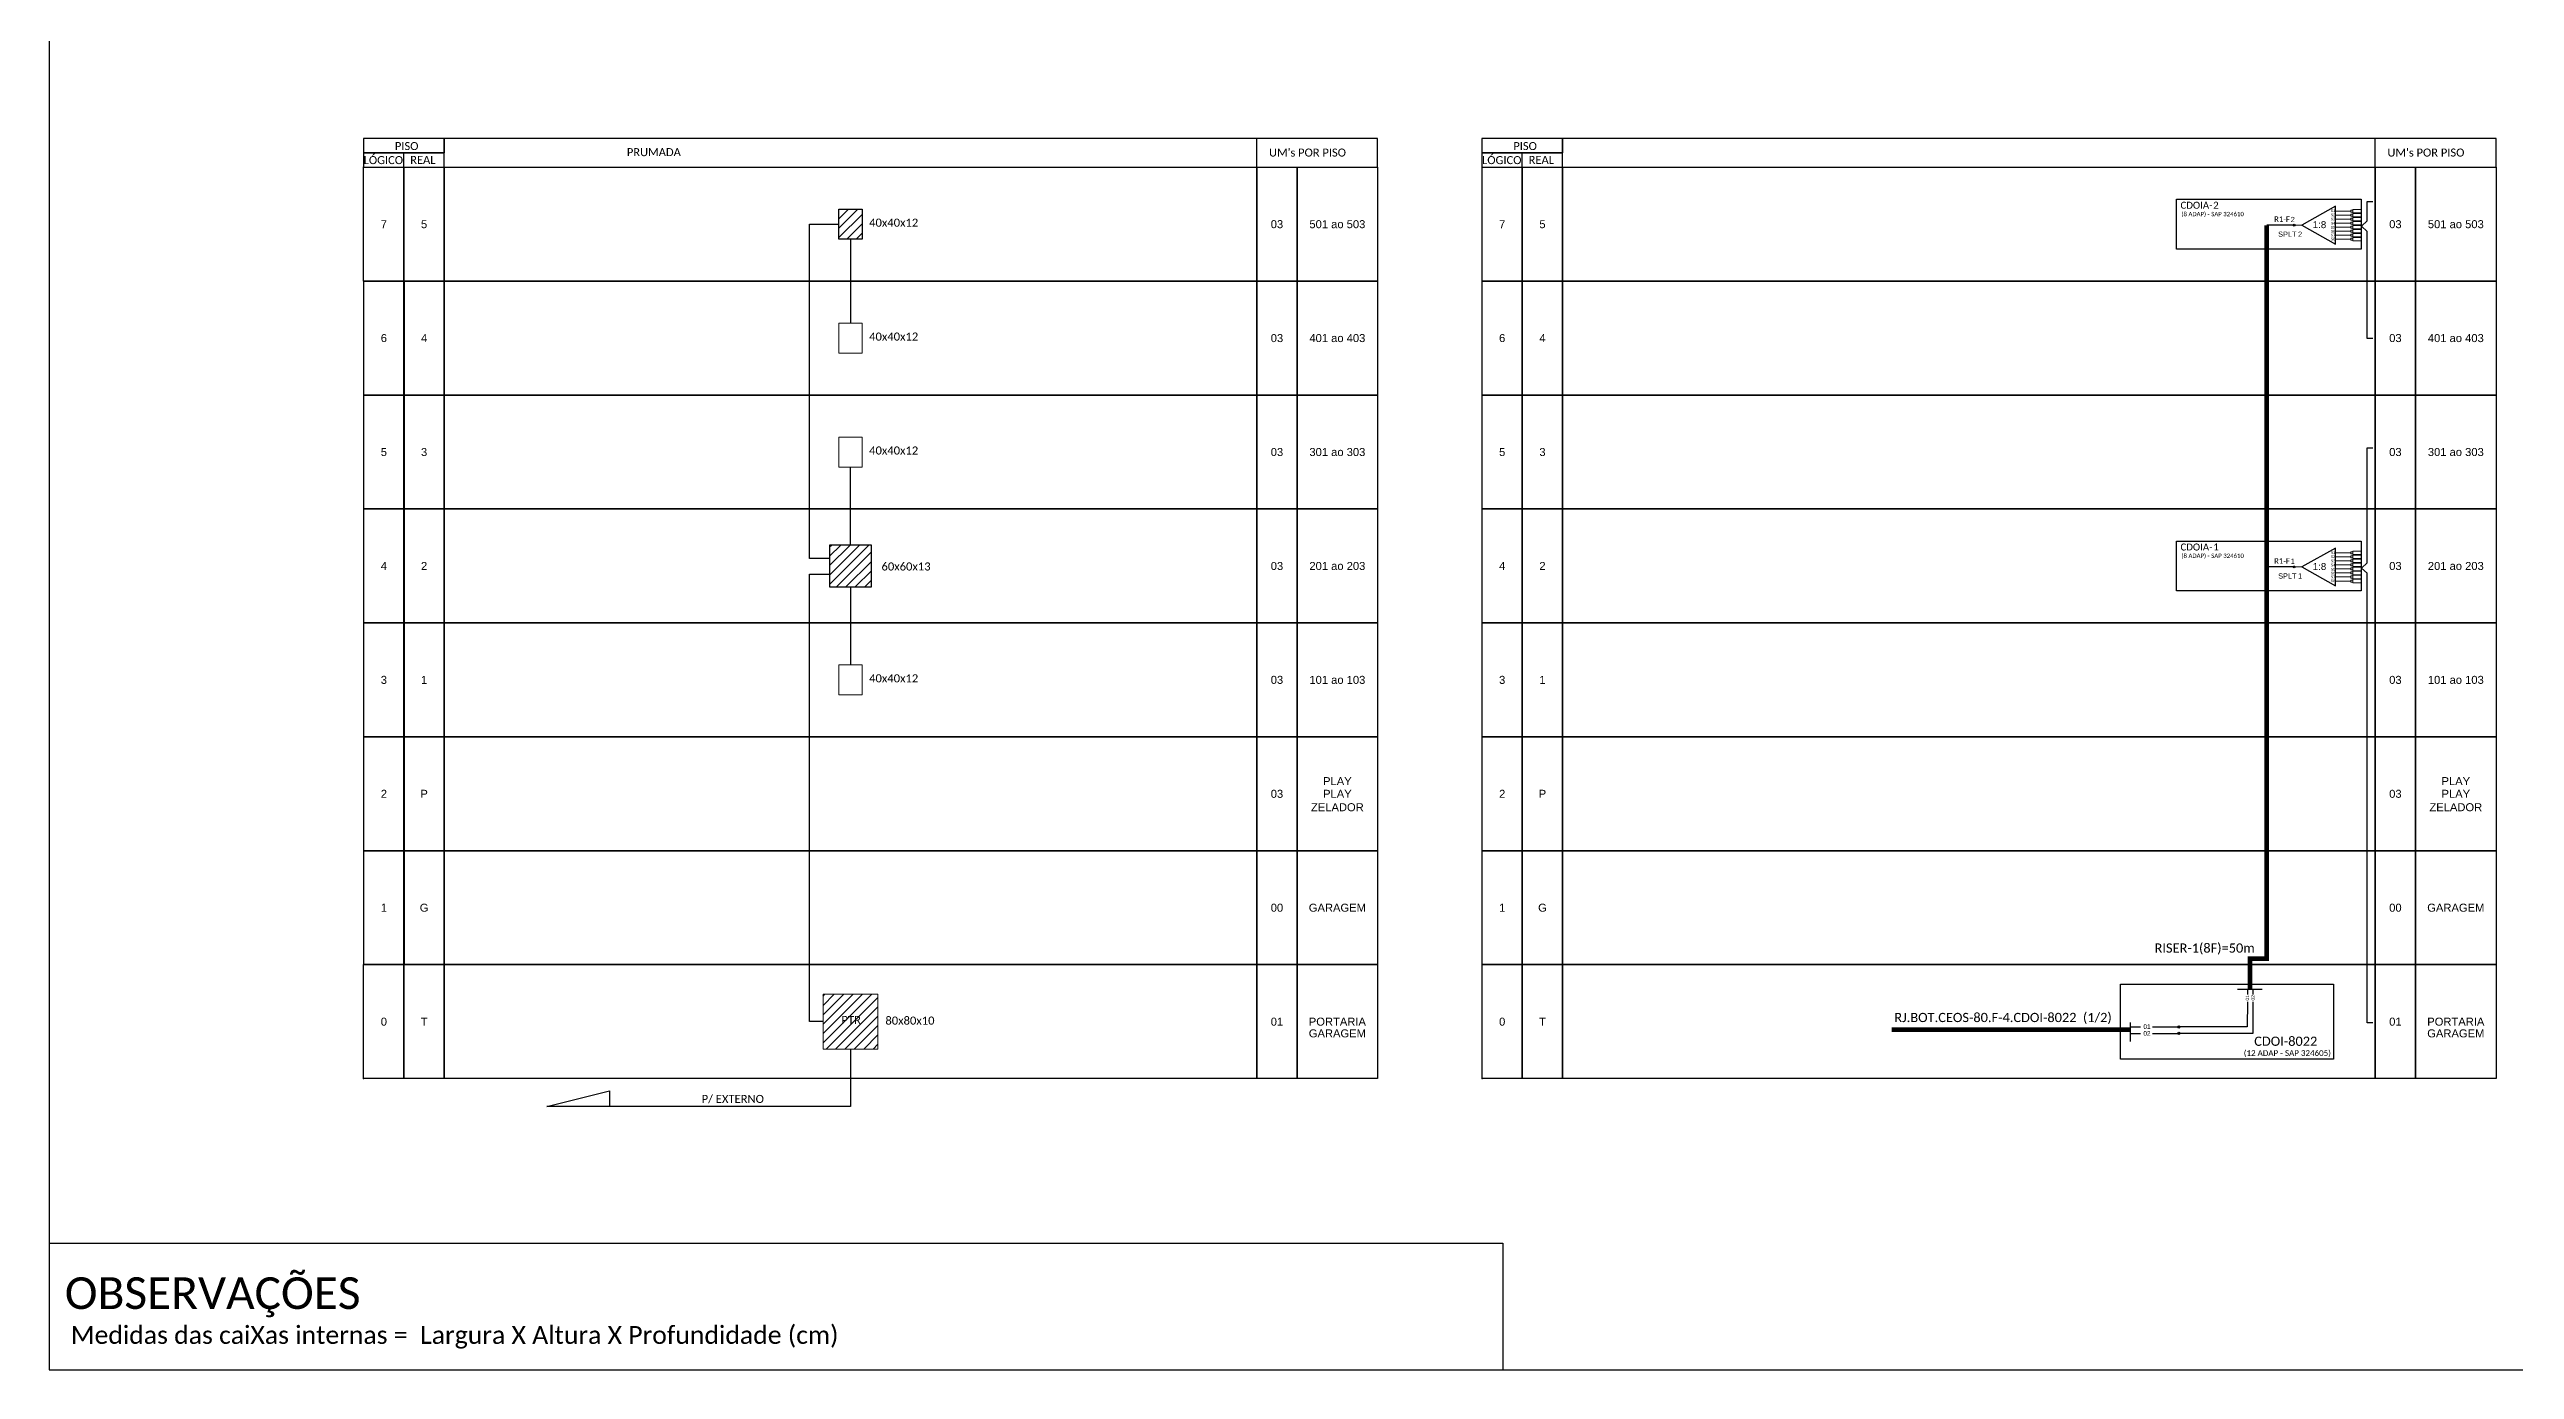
# Model space of a CAD drawing. Extents: x -89 to 749, y 705 to 1299.
# Drawn here: x -89 to 465, y 705 to 1002 of the extents above; entities that cross this region are included whole.
import ezdxf
from ezdxf.enums import TextEntityAlignment as Align

# ---------------------------------------------------------------- set-up
doc = ezdxf.new("R2010")
doc.units = 0
doc.styles.add('ARIAL', font='arial.ttf')
doc.styles.add('WMF-Calibri0', font='calibri.ttf')
pattern_1 = [(45, (-830.832, 124.8478), (-1.054204, 1.054204), [])]

# ---------------------------------------------------------------- blocks, each defined once
blk = doc.blocks.new('SPLT_1-8_SC-APC')
at = {"color": 1}
blk.add_lwpolyline([(-7.37, -2.1), (-17.04, -7.55), (-7.37, -13), (-7.37, -2.1)], dxfattribs=at)
at = {"color": 3, "lineweight": 0}
for points in [[(-2.99, -3.51), (-7.37, -3.51)], [(-7.37, -4.66), (-2.99, -4.66)], [(-7.37, -5.82), (-2.99, -5.82)], [(-7.37, -6.97), (-2.99, -6.97)], [(-2.41, -3.02), (-2.41, -4)], [(-2.41, -3.02), (0, -3.02)], [(-2.41, -4), (0, -4)], [(-2.41, -4.17), (-2.41, -5.16)], [(-2.41, -4.17), (0, -4.17)], [(-2.41, -5.16), (0, -5.16)], [(-2.41, -5.32), (-2.41, -6.31)], [(-2.41, -5.32), (0, -5.32)], [(-2.41, -6.31), (0, -6.31)], [(-2.41, -6.48), (-2.41, -7.46)], [(-2.41, -6.48), (0, -6.48)], [(-7.37, -8.12), (-2.99, -8.12)], [(-7.37, -9.28), (-2.99, -9.28)], [(-7.37, -10.43), (-2.99, -10.43)], [(-7.37, -11.58), (-2.99, -11.58)], [(-2.41, -7.46), (0, -7.46)], [(-2.41, -7.63), (-2.41, -8.62)], [(-2.41, -7.63), (0, -7.63)], [(-2.41, -8.62), (0, -8.62)], [(-2.41, -8.78), (-2.41, -9.77)], [(-2.41, -8.78), (0, -8.78)], [(-2.41, -9.77), (0, -9.77)], [(-2.41, -9.94), (-2.41, -10.92)], [(-2.41, -9.94), (0, -9.94)], [(-2.41, -10.92), (0, -10.92)], [(-2.41, -11.09), (-2.41, -12.08)], [(-2.41, -11.09), (0, -11.09)], [(-2.41, -12.08), (0, -12.08)]]:
    blk.add_lwpolyline(points, dxfattribs=at)
for points in [[(-2.99, -3.22), (-2.41, -3.22), (-2.41, -3.8), (-2.99, -3.8)], [(-2.99, -4.38), (-2.41, -4.38), (-2.41, -4.95), (-2.99, -4.95)], [(-2.99, -5.53), (-2.41, -5.53), (-2.41, -6.1), (-2.99, -6.1)], [(-2.99, -6.68), (-2.41, -6.68), (-2.41, -7.26), (-2.99, -7.26)], [(-2.99, -7.84), (-2.41, -7.84), (-2.41, -8.41), (-2.99, -8.41)], [(-2.99, -8.99), (-2.41, -8.99), (-2.41, -9.56), (-2.99, -9.56)], [(-2.99, -10.14), (-2.41, -10.14), (-2.41, -10.72), (-2.99, -10.72)], [(-2.99, -11.3), (-2.41, -11.3), (-2.41, -11.87), (-2.99, -11.87)]]:
    blk.add_lwpolyline(points, close=True, dxfattribs=at)
at = {"color": 1, "lineweight": 0}
blk.add_lwpolyline([(-17.04, -7.55), (-19.26, -7.55)], dxfattribs=at)
at = {"color": 1, "style": 'ARIAL'}
for s, height, p in [('1:8', 2, (-13.91, -8.4)), ('S1', 0.75, (-8.74, -3.78)), ('S2', 0.75, (-8.74, -4.97)), ('S3', 0.75, (-8.74, -6.18)), ('S4', 0.75, (-8.74, -7.36)), ('S5', 0.75, (-8.74, -8.57)), ('S6', 0.75, (-8.74, -9.69)), ('S7', 0.75, (-8.74, -10.78)), ('S8', 0.75, (-8.74, -11.9))]:
    blk.add_text(s, height=height, dxfattribs=at).set_placement(p)

msp = doc.modelspace()

# ---------------------------------------------------------------- hatches: boundary and pattern name
h = msp.add_hatch()
h.set_pattern_fill('ANSI31', color=1, scale=0.469565)
h.set_pattern_definition(pattern_1)
h.paths.add_polyline_path([(93.51, 966.06), (88.33, 966.06), (88.33, 959.32), (93.51, 959.32)])
h = msp.add_hatch(color=3)
h.dxf.hatch_style = 1
edge = h.paths.add_edge_path()
edge.add_arc((415.69, 962.46), 0.201, 0, 360)
h = msp.add_hatch()
h.set_pattern_fill('ANSI31', color=1, scale=0.469565)
h.set_pattern_definition(pattern_1)
h.paths.add_polyline_path([(86.22, 881.12), (95.62, 881.12), (95.62, 890.51), (86.22, 890.51)])
h = msp.add_hatch(color=3)
h.dxf.hatch_style = 1
edge = h.paths.add_edge_path()
edge.add_arc((415.69, 885.59), 0.201, 0, 360)
h = msp.add_hatch()
h.set_pattern_fill('ANSI31', color=1, scale=0.469565)
h.set_pattern_definition([(45, (-523.0426, 2880.0466), (-1.054204, 1.054204), [])])
h.paths.add_polyline_path([(97.1, 777.13), (97.1, 789.5), (84.74, 789.5), (84.74, 777.13)])
h.paths.add_polyline_path([(88.44, 782.32), (93.77, 782.32), (93.77, 785.04), (88.44, 785.04)], flags=24)
h = msp.add_hatch(color=3)
h.dxf.hatch_style = 1
edge = h.paths.add_edge_path()
edge.add_arc((389.76, 782.13), 0.25, 0, 360)
h = msp.add_hatch(color=3)
h.dxf.hatch_style = 1
edge = h.paths.add_edge_path()
edge.add_arc((389.76, 780.66), 0.25, 0, 360)

# ---------------------------------------------------------------- linework, layer by layer
at = {"color": 5}
for p, q in [((405.18, 787.76), (405.16, 782.13)), ((405.18, 790.58), (405.18, 789.44)), ((406.38, 790.58), (406.38, 789.44)), ((406.38, 787.76), (406.38, 780.66)), ((405.16, 782.13), (389.76, 782.13)), ((406.38, 780.66), (389.76, 780.66))]:
    msp.add_line(p, q, dxfattribs=at)
for points in [[(-89.32, 705.02), (749.25, 705.02), (749.25, 1299.02), (-89.32, 1299.02), (-89.32, 705.02)], [(-0.52, 975.5), (209.51, 975.5), (209.51, 981.94), (-0.52, 981.94), (-0.52, 981.94), (-0.52, 978.72)], [(182.31, 975.5), (182.31, 981.94)], [(251.09, 975.5), (461.11, 975.5), (461.11, 981.94), (251.09, 981.94), (251.09, 981.94), (251.09, 978.72)], [(433.92, 975.5), (433.92, 981.94)], [(-9.58, 975.5), (-9.58, 978.72)], [(242.03, 975.5), (242.03, 978.72)]]:
    msp.add_lwpolyline(points)
for points in [[(-18.64, 978.72), (-0.52, 978.72), (-0.52, 981.94), (-18.64, 981.94)], [(232.97, 978.72), (251.09, 978.72), (251.09, 981.94), (232.97, 981.94)], [(-18.64, 975.5), (-0.52, 975.5), (-0.52, 978.72), (-18.64, 978.72)], [(232.97, 975.5), (251.09, 975.5), (251.09, 978.72), (232.97, 978.72)], [(-18.61, 975.5), (-9.55, 975.5), (-9.55, 949.88), (-18.61, 949.88)], [(-9.55, 975.5), (-0.5, 975.5), (-0.5, 949.88), (-9.55, 949.88)], [(-0.5, 975.5), (182.34, 975.5), (182.34, 949.88), (-0.5, 949.88)], [(182.34, 975.5), (191.39, 975.5), (191.39, 949.88), (182.34, 949.88)], [(191.39, 975.5), (209.51, 975.5), (209.51, 949.88), (191.39, 949.88)], [(233, 975.5), (242.06, 975.5), (242.06, 949.88), (233, 949.88)], [(242.06, 975.5), (251.11, 975.5), (251.11, 949.88), (242.06, 949.88)], [(251.11, 975.5), (433.94, 975.5), (433.94, 949.88), (251.11, 949.88)], [(433.94, 975.5), (443, 975.5), (443, 949.88), (433.94, 949.88)], [(443, 975.5), (461.11, 975.5), (461.11, 949.88), (443, 949.88)], [(-18.58, 949.88), (-9.52, 949.88), (-9.52, 924.25), (-18.58, 924.25)], [(-9.55, 949.88), (-0.5, 949.88), (-0.5, 924.25), (-9.55, 924.25)], [(-0.5, 949.88), (182.34, 949.88), (182.34, 924.25), (-0.5, 924.25)], [(182.34, 949.88), (191.39, 949.88), (191.39, 924.25), (182.34, 924.25)], [(191.39, 949.88), (209.51, 949.88), (209.51, 924.25), (191.39, 924.25)], [(233, 949.88), (242.06, 949.88), (242.06, 924.25), (233, 924.25)], [(242.06, 949.88), (251.11, 949.88), (251.11, 924.25), (242.06, 924.25)], [(251.11, 949.88), (433.94, 949.88), (433.94, 924.25), (251.11, 924.25)], [(433.94, 949.88), (443, 949.88), (443, 924.25), (433.94, 924.25)], [(443, 949.88), (461.11, 949.88), (461.11, 924.25), (443, 924.25)], [(-18.58, 924.25), (-9.52, 924.25), (-9.52, 898.63), (-18.58, 898.63)], [(-9.55, 924.25), (-0.5, 924.25), (-0.5, 898.63), (-9.55, 898.63)], [(-0.5, 924.25), (182.34, 924.25), (182.34, 898.63), (-0.5, 898.63)], [(182.34, 924.25), (191.39, 924.25), (191.39, 898.63), (182.34, 898.63)], [(191.39, 924.25), (209.51, 924.25), (209.51, 898.63), (191.39, 898.63)], [(233, 924.25), (242.06, 924.25), (242.06, 898.63), (233, 898.63)], [(242.06, 924.25), (251.11, 924.25), (251.11, 898.63), (242.06, 898.63)], [(251.11, 924.25), (433.94, 924.25), (433.94, 898.63), (251.11, 898.63)], [(433.94, 924.25), (443, 924.25), (443, 898.63), (433.94, 898.63)], [(443, 924.25), (461.11, 924.25), (461.11, 898.63), (443, 898.63)], [(-18.58, 898.63), (-9.52, 898.63), (-9.52, 873), (-18.58, 873)], [(-9.55, 898.63), (-0.5, 898.63), (-0.5, 873), (-9.55, 873)], [(-0.5, 898.63), (182.34, 898.63), (182.34, 873), (-0.5, 873)], [(182.34, 898.63), (191.39, 898.63), (191.39, 873), (182.34, 873)], [(191.39, 898.63), (209.51, 898.63), (209.51, 873), (191.39, 873)], [(233, 898.63), (242.06, 898.63), (242.06, 873), (233, 873)], [(242.06, 898.63), (251.11, 898.63), (251.11, 873), (242.06, 873)], [(251.11, 898.63), (433.94, 898.63), (433.94, 873), (251.11, 873)], [(433.94, 898.63), (443, 898.63), (443, 873), (433.94, 873)], [(443, 898.63), (461.11, 898.63), (461.11, 873), (443, 873)], [(-18.58, 873), (-9.52, 873), (-9.52, 847.38), (-18.58, 847.38)], [(-9.55, 873), (-0.5, 873), (-0.5, 847.38), (-9.55, 847.38)], [(-0.5, 873), (182.34, 873), (182.34, 847.38), (-0.5, 847.38)], [(182.34, 873), (191.39, 873), (191.39, 847.38), (182.34, 847.38)], [(191.39, 873), (209.51, 873), (209.51, 847.38), (191.39, 847.38)], [(233, 873), (242.06, 873), (242.06, 847.38), (233, 847.38)], [(242.06, 873), (251.11, 873), (251.11, 847.38), (242.06, 847.38)], [(251.11, 873), (433.94, 873), (433.94, 847.38), (251.11, 847.38)], [(433.94, 873), (443, 873), (443, 847.38), (433.94, 847.38)], [(443, 873), (461.11, 873), (461.11, 847.38), (443, 847.38)], [(-18.58, 847.38), (-9.52, 847.38), (-9.52, 821.75), (-18.58, 821.75)], [(-9.55, 847.38), (-0.5, 847.38), (-0.5, 821.75), (-9.55, 821.75)], [(-0.5, 847.38), (182.34, 847.38), (182.34, 821.75), (-0.5, 821.75)], [(182.34, 847.38), (191.39, 847.38), (191.39, 821.75), (182.34, 821.75)], [(191.39, 847.38), (209.51, 847.38), (209.51, 821.75), (191.39, 821.75)], [(233, 847.38), (242.06, 847.38), (242.06, 821.75), (233, 821.75)], [(242.06, 847.38), (251.11, 847.38), (251.11, 821.75), (242.06, 821.75)], [(251.11, 847.38), (433.94, 847.38), (433.94, 821.75), (251.11, 821.75)], [(433.94, 847.38), (443, 847.38), (443, 821.75), (433.94, 821.75)], [(443, 847.38), (461.11, 847.38), (461.11, 821.75), (443, 821.75)], [(-18.58, 821.75), (-9.52, 821.75), (-9.52, 796.13), (-18.58, 796.13)], [(-9.55, 821.75), (-0.5, 821.75), (-0.5, 796.13), (-9.55, 796.13)], [(-0.5, 821.75), (182.34, 821.75), (182.34, 796.13), (-0.5, 796.13)], [(182.34, 821.75), (191.39, 821.75), (191.39, 796.13), (182.34, 796.13)], [(191.39, 821.75), (209.51, 821.75), (209.51, 796.13), (191.39, 796.13)], [(233, 821.75), (242.06, 821.75), (242.06, 796.13), (233, 796.13)], [(242.06, 821.75), (251.11, 821.75), (251.11, 796.13), (242.06, 796.13)], [(251.11, 821.75), (433.94, 821.75), (433.94, 796.13), (251.11, 796.13)], [(433.94, 821.75), (443, 821.75), (443, 796.13), (433.94, 796.13)], [(443, 821.75), (461.11, 821.75), (461.11, 796.13), (443, 796.13)], [(-18.61, 796.13), (-9.55, 796.13), (-9.55, 770.5), (-18.61, 770.5)], [(-9.55, 796.13), (-0.5, 796.13), (-0.5, 770.5), (-9.55, 770.5)], [(-0.5, 796.13), (182.34, 796.13), (182.34, 770.5), (-0.5, 770.5)], [(182.34, 796.13), (191.39, 796.13), (191.39, 770.5), (182.34, 770.5)], [(191.39, 796.13), (209.51, 796.13), (209.51, 770.5), (191.39, 770.5)], [(233, 796.13), (242.06, 796.13), (242.06, 770.5), (233, 770.5)], [(242.06, 796.13), (251.11, 796.13), (251.11, 770.5), (242.06, 770.5)], [(251.11, 796.13), (433.94, 796.13), (433.94, 770.5), (251.11, 770.5)], [(433.94, 796.13), (443, 796.13), (443, 770.5), (433.94, 770.5)], [(443, 796.13), (461.11, 796.13), (461.11, 770.5), (443, 770.5)]]:
    msp.add_lwpolyline(points, close=True)
at = {"color": 1}
for points in [[(88.33, 966.06), (93.51, 966.06), (93.51, 959.32), (88.33, 959.32)], [(389.2, 968.29), (430.78, 968.29), (430.78, 957.09), (389.2, 957.09)], [(86.22, 881.12), (95.62, 881.12), (95.62, 890.51), (86.22, 890.51)], [(389.2, 891.42), (430.78, 891.42), (430.78, 880.21), (389.2, 880.21)], [(376.66, 791.73), (424.55, 791.73), (424.55, 774.9), (376.66, 774.9)]]:
    msp.add_lwpolyline(points, close=True, dxfattribs=at)
at = {"color": 3}
for points in [[(432.1, 937), (432.1, 961.05), (430.87, 962.23), (432.1, 963.41), (432.1, 967.82), (433.39, 967.82)], [(433.39, 937), (432.1, 937), (432.1, 949.3)], [(432.1, 890.67), (432.1, 912.36), (433.39, 912.36)], [(433.39, 783.02), (432.1, 783.02), (432.1, 884.17), (430.87, 885.35), (432.1, 886.53), (432.1, 890.67)], [(378.88, 782.13), (381.16, 782.13)], [(383.82, 782.13), (389.76, 782.13), (389.76, 782.13)]]:
    msp.add_lwpolyline(points, dxfattribs=at)
at = {"color": 3, "ltscale": 0.5}
for points in [[(86.22, 887.5), (81.69, 887.5), (81.69, 962.69), (88.33, 962.69)], [(90.92, 959.32), (90.92, 940.44)], [(90.92, 890.51), (90.92, 908.07)], [(84.74, 783.31), (81.69, 783.31), (81.69, 883.98), (86.22, 883.98)], [(90.92, 881.12), (90.92, 863.56)], [(90.92, 777.13), (90.92, 764.24), (22.6, 764.24), (36.69, 767.76), (36.69, 764.24)]]:
    msp.add_lwpolyline(points, dxfattribs=at)
at = {"color": 5, "const_width": 1.04}
msp.add_lwpolyline([(409.53, 962.46), (409.53, 797.5), (405.73, 797.5), (405.73, 790.58)], dxfattribs=at)
at = {"color": 5}
for points in [[(415.69, 962.46), (409.53, 962.46)], [(415.69, 885.59), (409.53, 885.59)], [(402.97, 790.58), (408.49, 790.58)]]:
    msp.add_lwpolyline(points, dxfattribs=at)
at = {"color": 0, "lineweight": 0}
for points in [[(88.33, 940.44), (93.51, 940.44), (93.51, 933.69), (88.33, 933.69)], [(88.33, 914.81), (93.51, 914.81), (93.51, 908.07), (88.33, 908.07)], [(88.33, 863.56), (93.51, 863.56), (93.51, 856.82), (88.33, 856.82)]]:
    msp.add_lwpolyline(points, close=True, dxfattribs=at)
at = {"color": 1, "lineweight": 0}
msp.add_lwpolyline([(84.74, 789.5), (97.1, 789.5), (97.1, 777.13), (84.74, 777.13)], close=True, dxfattribs=at)
at = {"color": 1}
msp.add_lwpolyline([(378.88, 778.82), (378.88, 783.12)], dxfattribs=at)
at = {"color": 1, "const_width": 1.04}
msp.add_lwpolyline([(325.12, 781.48), (378.88, 781.48)], dxfattribs=at)
at = {"color": 2}
for points in [[(378.88, 780.64), (381.16, 780.65)], [(383.82, 780.65), (389.76, 780.66), (389.76, 780.66)]]:
    msp.add_lwpolyline(points, dxfattribs=at)
at = {"color": 7}
msp.add_lwpolyline([(-89.24, 733.5), (237.71, 733.5), (237.71, 705.02)], dxfattribs=at)
at = {"color": 3}
for centre, radius in [((415.69, 962.46), 0.201), ((415.69, 885.59), 0.201), ((389.76, 782.13), 0.25), ((389.76, 780.66), 0.25)]:
    msp.add_circle(centre, radius, dxfattribs=at)
for p in [(-18.61, 975.5), (233, 975.5), (-18.58, 949.88), (233, 949.88), (-18.58, 924.25), (233, 924.25), (-18.58, 898.63), (233, 898.63), (-18.58, 873), (233, 873), (-18.58, 847.38), (233, 847.38), (-18.58, 821.75), (233, 821.75), (-18.58, 796.13), (233, 796.13), (-18.61, 770.5), (233, 770.5)]:
    msp.add_point(p)

# ---------------------------------------------------------------- block references
at = {"color": 3, "xscale": 0.782608695652174, "yscale": 0.782608695652174, "zscale": 0.782608695652174}
for p in [(430.76, 968.37), (430.76, 891.49)]:
    msp.add_blockref('SPLT_1-8_SC-APC', p, dxfattribs=at)

# ---------------------------------------------------------------- texts
at = {"style": 'WMF-Calibri0'}
for s, height, p in [('  LÓGICO', 1.8, (-19.87, 976.2)), ('     PISO', 1.8, (-14.75, 979.36)), ('    REAL', 1.8, (-10.67, 976.25)), ('PRUMADA', 1.8, (40.61, 977.99)), ("UM's POR PISO", 1.8, (185.07, 977.9)), ('  LÓGICO', 1.8, (231.73, 976.2)), ('     PISO', 1.8, (236.86, 979.36)), ('    REAL', 1.8, (240.94, 976.25)), ("UM's POR PISO", 1.8, (436.68, 977.9)), ('40x40x12', 1.813, (95.12, 962.13)), ('40x40x12', 1.813, (95.12, 936.5)), ('40x40x12', 1.813, (95.12, 910.88)), ('60x60x13', 1.813, (97.9, 884.79)), ('40x40x12', 1.813, (95.12, 859.63)), ('PTR', 1.813, (88.89, 782.78)), ('80x80x10', 1.813, (98.78, 782.64)), ('P/ EXTERNO', 1.813, (57.43, 765.02))]:
    msp.add_text(s, height=height, dxfattribs=at).set_placement(p)
at = {"color": 1, "style": 'WMF-Calibri0'}
for s, height, p in [('CDOIA-', 1.565, (390.12, 966.17)), ('2', 1.57, (397.47, 966.17)), ('CDOIA-', 1.565, (390.12, 889.29)), ('1', 1.57, (397.47, 889.29)), ('RJ.BOT.CEOS-80.F-4.CDOI-8022  (1/2)', 2.0705, (325.75, 783.21)), ('CDOI-8022', 2.071, (406.71, 777.87))]:
    msp.add_text(s, height=height, dxfattribs=at).set_placement(p)
for s, height, p in [('(8 ADAP) - SAP 324610', 0.9783, (397.36, 964.48)), ('(8 ADAP) - SAP 324610', 0.9783, (397.36, 887.61)), ('(12 ADAP - SAP 324605)', 1.2941, (414.16, 775.6))]:
    msp.add_text(s, height=height, dxfattribs=at).set_placement(p, align=Align.CENTER)
at = {"style": 'ARIAL'}
for s, height, p in [('7', 1.8, (-14.05, 962.69)), ('5', 1.8, (-5, 962.69)), ('03', 1.8, (186.86, 962.69)), ('501 ao 503', 1.8, (200.45, 962.69)), ('7', 1.8, (237.53, 962.69)), ('5', 1.8, (246.59, 962.69)), ('03', 1.8, (438.47, 962.69)), ('501 ao 503', 1.8, (452.06, 962.69)), ('6', 1.8, (-14.05, 937.07)), ('4', 1.8, (-5, 937.07)), ('03', 1.8, (186.86, 937.07)), ('401 ao 403', 1.8, (200.45, 937.07)), ('6', 1.8, (237.53, 937.07)), ('4', 1.8, (246.59, 937.07)), ('03', 1.8, (438.47, 937.07)), ('401 ao 403', 1.8, (452.06, 937.07)), ('5', 1.8, (-14.05, 911.44)), ('3', 1.8, (-5, 911.44)), ('03', 1.8, (186.86, 911.44)), ('301 ao 303', 1.8, (200.45, 911.44)), ('5', 1.8, (237.53, 911.44)), ('3', 1.8, (246.59, 911.44)), ('03', 1.8, (438.47, 911.44)), ('301 ao 303', 1.8, (452.06, 911.44)), ('4', 1.8, (-14.05, 885.81)), ('2', 1.8, (-5, 885.81)), ('03', 1.8, (186.86, 885.81)), ('201 ao 203', 1.8, (200.45, 885.81)), ('4', 1.8, (237.53, 885.81)), ('2', 1.8, (246.59, 885.81)), ('03', 1.8, (438.47, 885.81)), ('201 ao 203', 1.8, (452.06, 885.81)), ('3', 1.8, (-14.05, 860.19)), ('1', 1.8, (-5, 860.19)), ('03', 1.8, (186.86, 860.19)), ('101 ao 103', 1.8, (200.45, 860.19)), ('3', 1.8, (237.53, 860.19)), ('1', 1.8, (246.59, 860.19)), ('03', 1.8, (438.47, 860.19)), ('101 ao 103', 1.8, (452.06, 860.19)), ('PLAY', 1.8, (200.45, 837.41)), ('PLAY', 1.8, (452.06, 837.41)), ('2', 1.8, (-14.05, 834.56)), ('P', 1.8, (-5, 834.56)), ('03', 1.8, (186.86, 834.56)), ('ZELADOR', 1.8, (200.45, 831.54)), ('PLAY', 1.8, (200.45, 834.56)), ('2', 1.8, (237.53, 834.56)), ('P', 1.8, (246.59, 834.56)), ('03', 1.8, (438.47, 834.56)), ('ZELADOR', 1.8, (452.06, 831.54)), ('PLAY', 1.8, (452.06, 834.56)), ('1', 1.8, (-14.05, 808.94)), ('G', 1.8, (-5, 808.94)), ('00', 1.8, (186.86, 808.94)), ('GARAGEM', 1.8, (200.45, 808.94)), ('1', 1.8, (237.53, 808.94)), ('G', 1.8, (246.59, 808.94)), ('00', 1.8, (438.47, 808.94)), ('GARAGEM', 1.8, (452.06, 808.94)), ('0', 1.8, (-14.05, 783.31)), ('T', 1.8, (-5, 783.31)), ('01', 1.8, (186.86, 783.31)), ('PORTARIA', 1.8, (200.45, 783.31)), ('0', 1.8, (237.53, 783.31)), ('T', 1.8, (246.59, 783.31)), ('01', 1.035, (382.59, 782.18)), ('01', 1.8, (438.47, 783.31)), ('PORTARIA', 1.8, (452.06, 783.31)), ('GARAGEM', 1.8, (200.45, 780.67)), ('02', 1.035, (382.58, 780.67)), ('GARAGEM', 1.8, (452.06, 780.67))]:
    msp.add_text(s, height=height, dxfattribs=at).set_placement(p, align=Align.MIDDLE_CENTER)
at = {"color": 5, "style": 'WMF-Calibri0'}
for s, height, p in [('R1-F', 1.252, (411.19, 963.19)), ('R1-F', 1.252, (411.19, 886.31)), ('RISER-1(8F)=50m', 2.0705, (384.29, 798.83))]:
    msp.add_text(s, height=height, dxfattribs=at).set_placement(p)
at = {"color": 7, "style": 'ARIAL'}
for s, height, p in [('SPLT', 1.174, (414.15, 959.85)), ('2', 1.17, (417.03, 959.85)), ('SPLT', 1.174, (414.15, 882.97)), ('1', 1.17, (417.03, 882.97))]:
    msp.add_text(s, height=height, dxfattribs=at).set_placement(p, align=Align.CENTER)
at = {"color": 5, "style": 'ARIAL'}
for s, p in [('2', (415.39, 963.16)), ('1', (415.39, 886.28))]:
    msp.add_text(s, height=1.17, dxfattribs=at).set_placement(p, align=Align.CENTER)
at = {"style": 'ARIAL'}
for s, p in [('01', (405.17, 788.67)), ('02', (406.44, 788.67))]:
    msp.add_text(s, height=0.776, rotation=90, dxfattribs=at).set_placement(p, align=Align.MIDDLE_CENTER)
at = {"color": 7, "style": 'WMF-Calibri0'}
msp.add_text('OBSERVAÇÕES', height=7.1308, dxfattribs=at).set_placement((-85.83, 718.67))
at = {"color": 7, "insert": (-84.48, 714.83), "char_height": 4, "width": 658.8434, "attachment_point": 1, "style": 'WMF-Calibri0'}
msp.add_mtext('Medidas das caiXas internas =  Largura X Altura X Profundidade (cm)', dxfattribs=at)

doc.saveas('drawing.dxf')
